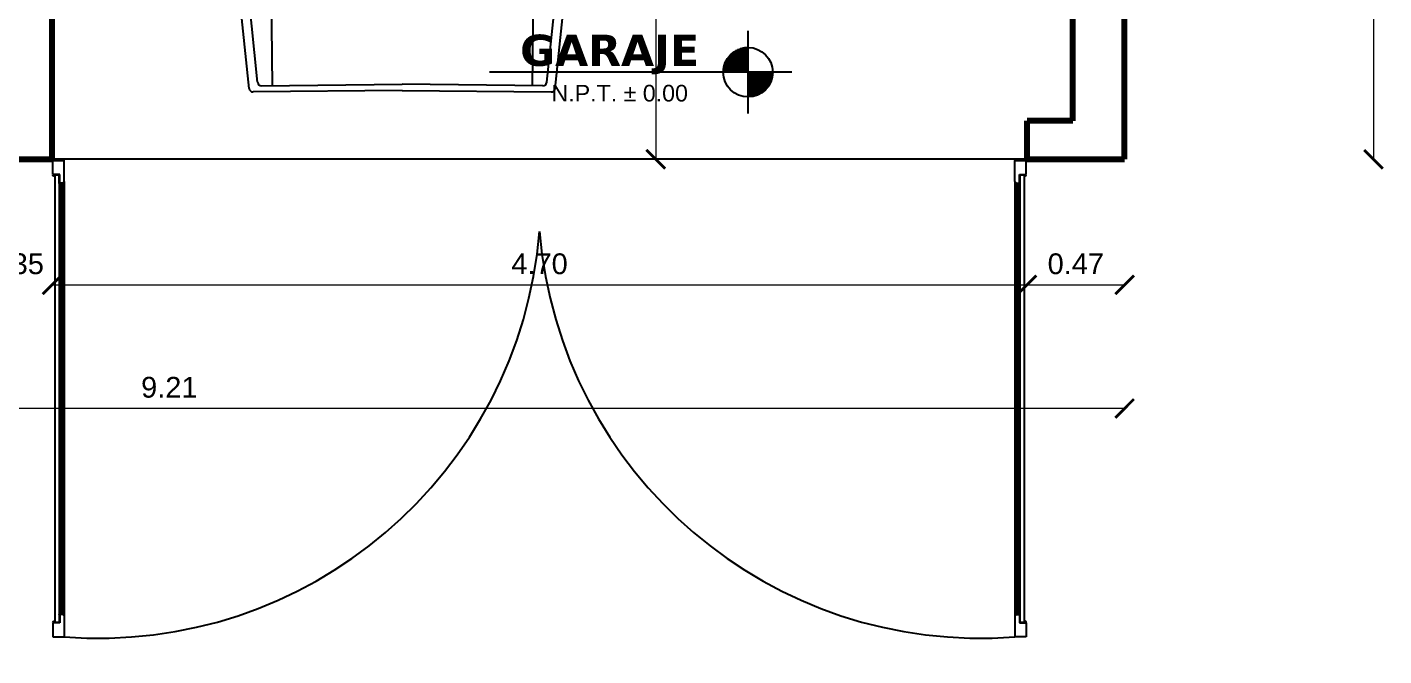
# Model space of a CAD drawing. Header units: inches. Extents: x 20.7 to 104.8, y 84.5 to 143.9.
# Drawn here: x 30.86 to 37.4, y 106.53 to 109.56 of the extents above; entities that cross this region are included whole.
import ezdxf

# ---------------------------------------------------------------- set-up
doc = ezdxf.new("R2010")
doc.units = ezdxf.units.IN
doc.header["$MEASUREMENT"] = 0
doc.linetypes.add('CONTINUA', pattern=[0])
for name, color, linetype in [('Auto', 6, 'Continuous'), ('Cotas', 60, 'Continuous'), ('Niveles', 86, 'Continuous'), ('Puertas', 1, 'Continuous'), ('Texto', 98, 'Continuous'), ('Textura piso', 8, 'Continuous')]:
    doc.layers.add(name, color=color, linetype=linetype)
doc.layers.add('Paredes', color=5, linetype='Continuous', lineweight=80)
doc.styles.get("Standard").update_dxf_attribs({"font": 'arial.ttf'})
doc.styles.add('style1', font='arial.ttf')
doc.dimstyles.new('Cotas', dxfattribs={"dimtxt": 0.1, "dimasz": 0.09, "dimexe": 0.2, "dimexo": 0.4, "dimgap": 0.05, "dimtad": 1, "dimzin": 0, "dimdsep": 46, "dimtxsty": 'Standard', "dimblk": 'ARCHTICK', "dimcen": 0.09, "dimse1": 1, "dimse2": 1, "dimclrd": 60, "dimclre": 256, "dimadec": 0, "dimazin": 0, "dimtfac": 1, "dimtix": 1, "dimtofl": 0, "dimtmove": 1, "dimatfit": 3, "dimfxl": 0, "dimtolj": 1, "dimtzin": 0, "dimlwd": 9, "dimarcsym": 0})

# ---------------------------------------------------------------- blocks, each defined once
blk = doc.blocks.new('auto2')
at = {"layer": 'Auto'}
for p, q in [((60.034, 33.4933), (58.4736, 33.4774)), ((59.984, 33.3897), (60.034, 33.4933)), ((60.1414, 33.4919), (60.0914, 33.3724)), ((60.1414, 33.4919), (61.7324, 33.454)), ((58.3164, 33.0809), (58.4578, 33.4372)), ((62.2471, 33.4006), (61.7339, 33.4539)), ((59.1466, 33.4167), (59.9458, 33.4167)), ((59.8788, 33.3891), (59.8241, 33.3502)), ((60.3369, 33.226), (59.9001, 33.3918)), ((59.9458, 33.4167), (59.9971, 33.4167)), ((60.0429, 33.3724), (59.984, 33.3897)), ((60.0914, 33.3724), (60.0429, 33.3724)), ((60.1099, 33.4167), (60.3641, 33.4167)), ((60.7241, 33.3755), (60.2, 33.3807)), ((60.3641, 33.4167), (61.8232, 33.4004)), ((60.7241, 33.3755), (60.7747, 33.3755)), ((60.8968, 33.3736), (61.5621, 33.3736)), ((61.8232, 33.4004), (61.3667, 33.1998)), ((62.2413, 33.357), (61.8232, 33.4004)), ((62.2743, 33.3514), (62.2282, 33.3587)), ((62.2752, 33.3926), (62.2468, 33.4007)), ((62.394, 33.3856), (62.2752, 33.3926)), ((62.9733, 33.3253), (62.3904, 33.3858)), ((58.5163, 33.3283), (58.4043, 33.0852)), ((58.5193, 33.3513), (58.4369, 33.1751)), ((59.808, 33.3271), (58.537, 33.341)), ((60.339, 33.2387), (60.1879, 33.3384)), ((60.7975, 33.3527), (60.7975, 33.2749)), ((60.874, 33.2529), (60.874, 33.3508)), ((61.573, 33.3307), (61.3928, 33.2328)), ((62.2743, 33.3514), (62.3708, 33.3436)), ((62.9439, 33.2841), (62.3712, 33.3435)), ((62.4046, 33.3409), (62.404, 33.3409)), ((62.9831, 32.5874), (62.9904, 33.3062)), ((59.6438, 33.2568), (58.4114, 33.0098)), ((61.3667, 33.1998), (60.3444, 33.2245)), ((60.7975, 33.2349), (60.3515, 33.2349)), ((60.7975, 33.2749), (60.7975, 33.2349)), ((61.3819, 33.2301), (60.8968, 33.2301)), ((62.9609, 33.265), (62.9523, 32.5874)), ((62.3038, 33.2208), (62.9603, 33.2146)), ((60.254, 33.1573), (60.1567, 32.5571)), ((61.7747, 33.0986), (60.254, 33.1573)), ((61.7721, 33.1502), (61.7997, 32.5874)), ((58.4043, 33.0852), (58.377, 33.0448)), ((58.3451, 32.9748), (58.3047, 32.9671)), ((58.393, 32.9895), (58.3599, 32.6189)), ((58.2875, 32.9485), (58.2548, 32.629)), ((58.2891, 32.9417), (58.2571, 32.6287)), ((58.2712, 32.6209), (58.3009, 32.9474)), ((58.2822, 32.6204), (58.3122, 32.9493)), ((58.2915, 32.9452), (58.2891, 32.9417)), ((58.2978, 32.9492), (58.2915, 32.9452)), ((58.2933, 32.6199), (58.3234, 32.9512)), ((58.3057, 32.9523), (58.2978, 32.9492)), ((58.3043, 32.6195), (58.3347, 32.9532)), ((58.3498, 32.9594), (58.3057, 32.9523)), ((58.3154, 32.619), (58.3459, 32.9541)), ((58.3265, 32.6185), (58.3569, 32.9532)), ((58.3375, 32.6181), (58.368, 32.9522)), ((58.3399, 32.6179), (58.3703, 32.952)), ((58.2548, 32.629), (58.2548, 32.5874)), ((58.2548, 32.5458), (58.2548, 32.5874)), ((58.2571, 32.629), (58.2571, 32.5874)), ((58.2571, 32.5458), (58.2571, 32.5874)), ((58.2712, 32.5874), (58.2712, 32.6209)), ((58.2712, 32.5874), (58.2712, 32.5538)), ((58.2822, 32.5874), (58.2822, 32.6204)), ((58.2822, 32.5874), (58.2822, 32.5543)), ((58.2933, 32.5874), (58.2933, 32.6199)), ((58.2933, 32.5874), (58.2933, 32.5548)), ((58.3043, 32.5874), (58.3043, 32.6195)), ((58.3043, 32.5874), (58.3043, 32.5553)), ((58.3154, 32.5874), (58.3154, 32.619)), ((58.3154, 32.5874), (58.3154, 32.5558)), ((58.3265, 32.5874), (58.3265, 32.6185)), ((58.3265, 32.5874), (58.3265, 32.5563)), ((58.3375, 32.5874), (58.3375, 32.6179)), ((58.3375, 32.5874), (58.3375, 32.5568)), ((58.3399, 32.5874), (58.3399, 32.6179)), ((58.3399, 32.5874), (58.3399, 32.5568)), ((60.254, 32.0175), (60.1567, 32.6177)), ((61.7721, 32.0246), (61.7997, 32.5874)), ((62.9609, 31.9098), (62.9523, 32.5874)), ((62.9831, 32.5874), (62.9904, 31.8686)), ((58.2875, 32.2262), (58.2548, 32.5458)), ((58.2891, 32.233), (58.2571, 32.546)), ((58.2712, 32.5538), (58.3009, 32.2274)), ((58.2822, 32.5543), (58.3122, 32.2254)), ((58.2933, 32.5548), (58.3234, 32.2235)), ((58.3043, 32.5553), (58.3347, 32.2216)), ((58.3154, 32.5558), (58.3459, 32.2206)), ((58.3265, 32.5563), (58.3569, 32.2216)), ((58.3375, 32.5566), (58.368, 32.2226)), ((58.3399, 32.5568), (58.3703, 32.2228)), ((58.393, 32.1852), (58.3599, 32.5559)), ((58.2915, 32.2295), (58.2891, 32.233)), ((58.2978, 32.2256), (58.2915, 32.2295)), ((58.3057, 32.2224), (58.2978, 32.2256)), ((58.3451, 32.2), (58.3047, 32.2076)), ((58.3498, 32.2153), (58.3057, 32.2224)), ((58.4043, 32.0896), (58.377, 32.1299)), ((59.6438, 31.9179), (58.4114, 32.165)), ((58.3164, 32.0938), (58.4578, 31.7375)), ((58.5163, 31.8465), (58.4043, 32.0896)), ((61.7747, 32.0762), (60.254, 32.0175)), ((58.5193, 31.8234), (58.4369, 31.9996)), ((60.3369, 31.9488), (59.9001, 31.7829)), ((60.339, 31.9361), (60.1879, 31.8364)), ((61.3667, 31.9749), (60.3444, 31.9503)), ((60.7975, 31.9398), (60.3515, 31.9398)), ((60.7975, 31.8998), (60.7975, 31.9398)), ((60.874, 31.9219), (60.874, 31.824)), ((61.3819, 31.9447), (60.8968, 31.9447)), ((61.8232, 31.7743), (61.3667, 31.9749)), ((61.573, 31.844), (61.3928, 31.9419)), ((62.3038, 31.9539), (62.9603, 31.9602)), ((60.7975, 31.8221), (60.7975, 31.8998)), ((62.9439, 31.8906), (62.3712, 31.8312)), ((59.808, 31.8476), (58.537, 31.8337)), ((59.8788, 31.7857), (59.8241, 31.8245)), ((60.0429, 31.8024), (59.984, 31.785)), ((59.984, 31.785), (60.034, 31.6814)), ((60.0914, 31.8024), (60.0429, 31.8024)), ((60.1414, 31.6828), (60.0914, 31.8024)), ((60.7241, 31.7993), (60.2, 31.794)), ((60.7241, 31.7993), (60.7747, 31.7993)), ((60.8968, 31.8012), (61.5621, 31.8012)), ((62.2413, 31.8177), (61.8232, 31.7743)), ((62.2743, 31.8234), (62.2282, 31.8161)), ((62.2743, 31.8234), (62.3708, 31.8312)), ((62.394, 31.7892), (62.2752, 31.7821)), ((62.9733, 31.8495), (62.3904, 31.789)), ((62.4046, 31.8339), (62.404, 31.8338)), ((59.1466, 31.758), (59.9458, 31.758)), ((59.9458, 31.758), (59.9971, 31.758)), ((60.1099, 31.758), (60.3641, 31.758)), ((60.1414, 31.6828), (61.7324, 31.7207)), ((60.3641, 31.758), (61.8232, 31.7743)), ((62.2471, 31.7741), (61.7339, 31.7208)), ((62.2752, 31.7821), (62.2468, 31.774)), ((60.034, 31.6814), (58.4736, 31.6974))]:
    blk.add_line(p, q, dxfattribs=at)
for centre, radius, start, end in [((60.1624, 33.4086), 0.1538, 101.10837, 146.59092), ((60.0599, 33.5146), 0.0856, 345.20076, 31.66337), ((61.3005, 32.1533), 3.1346, 155.28128, 166.41531), ((58.4738, 33.4546), 0.0228, 90.58576, 155.28128), ((58.4772, 33.3861), 0.0547, 320.46665, 110.75205), ((59.1324, 33.449), 0.0353, 92.73424, 293.75621), ((61.7319, 33.435), 0.019, 84.07356, 88.63405), ((59.892, 33.3705), 0.0228, 69.20854, 125.41622), ((60.1997, 33.3579), 0.0228, 89.42794, 238.81875), ((60.7747, 33.3527), 0.0228, 0, 90), ((60.8968, 33.3508), 0.0228, 90, 180), ((61.5621, 33.3508), 0.0228, 298.50364, 90), ((58.5368, 33.3182), 0.0228, 89.37266, 153.82794), ((60.9999, 32.5122), 1.4439, 144.52052, 177.01504), ((61.1278, 32.5122), 1.4439, 145.78658, 177.01504), ((59.6548, 32.3978), 0.9673, 51.72775, 79.91868), ((62.3692, 33.3246), 0.019, 84.07356, 85.38489), ((62.9714, 33.3063), 0.019, 359.4168, 84.07356), ((60.3449, 33.2473), 0.0228, 249.20854, 268.61841), ((60.3449, 33.2473), 0.0228, 249.20854, 268.61841), ((60.3449, 33.2473), 0.0228, 249.20854, 268.61841), ((60.3449, 33.2473), 0.0228, 249.20854, 268.61841), ((60.3515, 33.2577), 0.0228, 236.56597, 270), ((60.8968, 33.2529), 0.0228, 180, 270), ((61.3819, 33.2529), 0.0228, 270, 298.50364), ((62.0918, 32.5816), 0.6649, 78.44814, 117.22413), ((62.206, 33.14), 0.095, 22.70674, 78.44814), ((62.9419, 33.2652), 0.019, 359.27053, 84.07356), ((58.3676, 33.2376), 0.0933, 255.244, 317.95021), ((61.7949, 33.1513), 0.0228, 108.58831, 182.80283), ((62.3036, 33.2018), 0.019, 89.45329, 203.52904), ((61.0666, 32.6632), 1.3301, 356.73047, 22.70674), ((58.3496, 33.0677), 0.0357, 158.31148, 320.17796), ((58.3087, 32.9462), 0.0213, 100.69228, 173.82139), ((58.3491, 32.9538), 0.0213, 354.99768, 100.69228), ((58.4157, 32.9874), 0.0228, 100.78254, 174.5924), ((58.3554, 32.9471), 0.0136, 22.22122, 114.17468), ((59.865, 32.6122), 1.6351, 170.23234, 180.86904), ((59.865, 32.5626), 1.6351, 179.13096, 189.76766), ((60.9999, 32.6626), 1.4439, 182.98496, 215.47948), ((61.1278, 32.6626), 1.4439, 182.98496, 214.21342), ((61.0666, 32.5115), 1.3301, 337.29326, 3.26953), ((61.3005, 33.0214), 3.1346, 193.58469, 204.71872), ((58.3087, 32.2285), 0.0213, 186.17861, 259.30772), ((58.3491, 32.2209), 0.0213, 259.30772, 5.00232), ((58.3554, 32.2277), 0.0136, 245.82532, 337.77878), ((58.4157, 32.1874), 0.0228, 185.4076, 259.21746), ((58.3496, 32.107), 0.0357, 39.82204, 201.68852), ((58.3676, 31.9371), 0.0933, 42.04979, 105.40315), ((59.6548, 32.7769), 0.9673, 280.08132, 308.27225), ((61.7949, 32.0234), 0.0228, 177.19717, 251.41169), ((62.0918, 32.5931), 0.6649, 242.77587, 281.55186), ((62.206, 32.0348), 0.095, 281.55186, 337.29326), ((60.3449, 31.9275), 0.0228, 91.38159, 110.79146), ((60.3449, 31.9275), 0.0228, 91.38159, 110.79146), ((60.3449, 31.9275), 0.0228, 91.38159, 110.79146), ((60.3449, 31.9275), 0.0228, 91.38159, 110.79146), ((60.3515, 31.917), 0.0228, 90, 123.43403), ((60.8968, 31.9219), 0.0228, 90, 180), ((61.3819, 31.9219), 0.0228, 61.49636, 90), ((62.3036, 31.9729), 0.019, 156.47096, 270.54671), ((62.9419, 31.9096), 0.019, 275.92644, 0.72947), ((62.9714, 31.8684), 0.019, 275.92644, 0.5832), ((58.4772, 31.7886), 0.0547, 249.24795, 39.53335), ((58.5368, 31.8565), 0.0228, 206.17206, 270.62734), ((59.892, 31.8043), 0.0228, 234.58378, 290.79146), ((60.1997, 31.8168), 0.0228, 121.18125, 270.57206), ((60.7747, 31.8221), 0.0228, 270, 0), ((60.8968, 31.824), 0.0228, 180, 270), ((61.5621, 31.824), 0.0228, 270, 61.49636), ((62.3692, 31.8501), 0.019, 274.61511, 275.92644), ((59.1324, 31.7257), 0.0353, 66.24379, 267.26576), ((61.7319, 31.7397), 0.019, 271.36595, 275.92644), ((58.4738, 31.7202), 0.0228, 204.71872, 269.41424), ((60.1624, 31.7661), 0.1538, 213.40908, 258.89163), ((60.0599, 31.6601), 0.0856, 328.33663, 14.79924)]:
    blk.add_arc(centre, radius, start, end, dxfattribs=at)
blk = doc.blocks.new('puerta g')
at = {"layer": 'Puertas'}
for p, q in [((63.2605, 35.5994), (63.3145, 35.5994)), ((63.2605, 35.5972), (63.2605, 35.5994)), ((63.2605, 35.5972), (63.3145, 35.5972)), ((63.3145, 35.5994), (63.3145, 35.5972)), ((63.3167, 35.5951), (63.3167, 35.5411)), ((63.3167, 35.5951), (63.3189, 35.5951)), ((63.3167, 35.5951), (63.3167, 35.5411)), ((63.3189, 35.5411), (63.3189, 35.5951)), ((63.3189, 35.5411), (63.3189, 35.5951)), ((63.3879, 35.5951), (63.321, 35.5951)), ((63.321, 35.5411), (63.321, 35.5951)), ((63.321, 35.5951), (63.321, 35.5411)), ((63.3879, 35.5951), (63.321, 35.5951)), ((63.321, 35.5411), (63.321, 35.5951)), ((63.321, 35.5951), (63.321, 35.5411)), ((63.3879, 35.5623), (63.3879, 35.5951)), ((63.3879, 35.5623), (63.3879, 35.5951)), ((63.39, 35.5882), (63.39, 35.5951)), ((63.39, 35.5882), (63.39, 35.5951)), ((63.3969, 35.5882), (63.39, 35.5882)), ((63.3969, 35.5882), (63.39, 35.5882)), ((63.39, 35.586), (65.5455, 35.586)), ((63.39, 35.586), (65.5455, 35.586)), ((63.39, 35.586), (63.39, 35.5644)), ((63.39, 35.5644), (63.39, 35.586)), ((63.39, 35.586), (65.5455, 35.586)), ((63.39, 35.586), (65.5455, 35.586)), ((63.39, 35.586), (63.39, 35.5644)), ((63.39, 35.5644), (63.39, 35.586)), ((65.5387, 35.5882), (65.5455, 35.5882)), ((65.5387, 35.5882), (65.5455, 35.5882)), ((65.5455, 35.5882), (65.5455, 35.5951)), ((65.5455, 35.5882), (65.5455, 35.5951)), ((65.5455, 35.586), (65.5455, 35.5644)), ((65.5455, 35.5644), (65.5455, 35.586)), ((65.5455, 35.586), (65.5455, 35.5644)), ((65.5455, 35.5644), (65.5455, 35.586)), ((65.5477, 35.5623), (65.5477, 35.5951)), ((65.5477, 35.5951), (65.6145, 35.5951)), ((65.5477, 35.5623), (65.5477, 35.5951)), ((65.5477, 35.5951), (65.6145, 35.5951)), ((65.6145, 35.5951), (65.6145, 35.5411)), ((63.3167, 35.5411), (63.3189, 35.5411)), ((63.4222, 35.5411), (63.321, 35.5411)), ((63.4222, 35.5411), (63.321, 35.5411)), ((63.3879, 35.5644), (65.5048, 35.5644)), ((63.3879, 35.5644), (65.5048, 35.5644)), ((63.3879, 35.5644), (65.5048, 35.5644)), ((63.3879, 35.5644), (65.5048, 35.5644)), ((63.429, 35.5623), (63.3879, 35.5623)), ((63.429, 35.5623), (63.3879, 35.5623)), ((63.429, 35.5644), (63.39, 35.5644)), ((63.429, 35.5644), (63.39, 35.5644)), ((63.429, 35.5479), (63.4222, 35.5411)), ((63.429, 35.5479), (63.4222, 35.5411)), ((63.4222, 35.5411), (65.5134, 35.5411)), ((63.4239, 35.5428), (65.5116, 35.5428)), ((63.4239, 35.5428), (65.5116, 35.5428)), ((63.4258, 35.5447), (65.5098, 35.5447)), ((63.4258, 35.5447), (65.5098, 35.5447)), ((63.429, 35.5644), (63.4299, 35.5653)), ((63.429, 35.5644), (63.4299, 35.5653)), ((63.429, 35.5479), (63.429, 35.5623)), ((63.429, 35.5479), (63.429, 35.5623)), ((63.429, 35.5574), (65.5065, 35.5574)), ((63.429, 35.5574), (65.5065, 35.5574)), ((63.429, 35.5511), (65.5065, 35.5511)), ((63.429, 35.5511), (65.5065, 35.5511)), ((63.4307, 35.5644), (63.4299, 35.5653)), ((63.4307, 35.5644), (63.4299, 35.5653)), ((65.2756, 35.5411), (65.5134, 35.5411)), ((65.5048, 35.5644), (65.5057, 35.5653)), ((65.5048, 35.5644), (65.5057, 35.5653)), ((65.5065, 35.5644), (65.5057, 35.5653)), ((65.5065, 35.5644), (65.5057, 35.5653)), ((65.5065, 35.5644), (65.5455, 35.5644)), ((65.5065, 35.5644), (65.5455, 35.5644)), ((65.5065, 35.5623), (65.5477, 35.5623)), ((65.5065, 35.5479), (65.5065, 35.5623)), ((65.5065, 35.5623), (65.5477, 35.5623)), ((65.5065, 35.5479), (65.5065, 35.5623)), ((65.5065, 35.5479), (65.5134, 35.5411)), ((65.5065, 35.5479), (65.5134, 35.5411)), ((65.5134, 35.5411), (65.6145, 35.5411)), ((65.5134, 35.5411), (65.6145, 35.5411)), ((63.3167, 30.9037), (63.3167, 30.9577)), ((63.3189, 30.9577), (63.3167, 30.9577)), ((63.3167, 30.9037), (63.3167, 30.9577)), ((63.3189, 30.9577), (63.3167, 30.9577)), ((63.3189, 30.9577), (63.3189, 30.9037)), ((63.3189, 30.9577), (63.3189, 30.9037)), ((63.4222, 30.9577), (63.321, 30.9577)), ((63.321, 30.9577), (63.321, 30.9037)), ((63.321, 30.9037), (63.321, 30.9577)), ((63.4222, 30.9577), (63.321, 30.9577)), ((63.321, 30.9577), (63.321, 30.9037)), ((63.321, 30.9037), (63.321, 30.9577)), ((63.429, 30.9365), (63.3879, 30.9365)), ((63.3879, 30.9365), (63.3879, 30.9037)), ((63.429, 30.9365), (63.3879, 30.9365)), ((63.3879, 30.9365), (63.3879, 30.9037)), ((63.429, 30.9508), (63.4222, 30.9577)), ((63.429, 30.9508), (63.4222, 30.9577)), ((63.4222, 30.9577), (65.5134, 30.9577)), ((63.4239, 30.9559), (65.5116, 30.9559)), ((63.4239, 30.9559), (65.5116, 30.9559)), ((63.4258, 30.9541), (65.5098, 30.9541)), ((63.4258, 30.9541), (65.5098, 30.9541)), ((63.429, 30.9508), (63.429, 30.9365)), ((63.429, 30.9508), (63.429, 30.9365)), ((63.429, 30.9477), (65.5065, 30.9477)), ((63.429, 30.9477), (65.5065, 30.9477)), ((63.429, 30.9413), (65.5065, 30.9413)), ((63.429, 30.9413), (65.5065, 30.9413)), ((65.2756, 30.9577), (65.5134, 30.9577)), ((65.5065, 30.9508), (65.5134, 30.9577)), ((65.5065, 30.9508), (65.5134, 30.9577)), ((65.5065, 30.9508), (65.5065, 30.9365)), ((65.5065, 30.9508), (65.5065, 30.9365)), ((65.5065, 30.9365), (65.5477, 30.9365)), ((65.5065, 30.9365), (65.5477, 30.9365)), ((65.5134, 30.9577), (65.6145, 30.9577)), ((65.5134, 30.9577), (65.6145, 30.9577)), ((65.5477, 30.9365), (65.5477, 30.9037)), ((65.5477, 30.9365), (65.5477, 30.9037)), ((65.6145, 30.9037), (65.6145, 30.9577)), ((63.2605, 30.9015), (63.3145, 30.9015)), ((63.2605, 30.9015), (63.2605, 30.8994)), ((63.2605, 30.8994), (63.3145, 30.8994)), ((63.3145, 30.8994), (63.3145, 30.9015)), ((63.3167, 30.9037), (63.3189, 30.9037)), ((63.3879, 30.9037), (63.321, 30.9037)), ((63.3879, 30.9037), (63.321, 30.9037)), ((63.3879, 30.9343), (65.5048, 30.9343)), ((63.3879, 30.9343), (65.5048, 30.9343)), ((63.3879, 30.9343), (65.5048, 30.9343)), ((63.3879, 30.9343), (65.5048, 30.9343)), ((63.429, 30.9343), (63.39, 30.9343)), ((63.39, 30.9127), (63.39, 30.9343)), ((63.39, 30.9343), (63.39, 30.9127)), ((63.429, 30.9343), (63.39, 30.9343)), ((63.39, 30.9127), (63.39, 30.9343)), ((63.39, 30.9343), (63.39, 30.9127)), ((63.39, 30.9127), (65.5455, 30.9127)), ((63.39, 30.9127), (65.5455, 30.9127)), ((63.39, 30.9127), (65.5455, 30.9127)), ((63.39, 30.9127), (65.5455, 30.9127)), ((63.3969, 30.9105), (63.39, 30.9105)), ((63.39, 30.9105), (63.39, 30.9037)), ((63.3969, 30.9105), (63.39, 30.9105)), ((63.39, 30.9105), (63.39, 30.9037)), ((63.429, 30.9343), (63.4299, 30.9335)), ((63.429, 30.9343), (63.4299, 30.9335)), ((63.4307, 30.9343), (63.4299, 30.9335)), ((63.4307, 30.9343), (63.4299, 30.9335)), ((65.5048, 30.9343), (65.5057, 30.9335)), ((65.5048, 30.9343), (65.5057, 30.9335)), ((65.5065, 30.9343), (65.5057, 30.9335)), ((65.5065, 30.9343), (65.5057, 30.9335)), ((65.5065, 30.9343), (65.5455, 30.9343)), ((65.5065, 30.9343), (65.5455, 30.9343)), ((65.5387, 30.9105), (65.5455, 30.9105)), ((65.5387, 30.9105), (65.5455, 30.9105)), ((65.5455, 30.9127), (65.5455, 30.9343)), ((65.5455, 30.9343), (65.5455, 30.9127)), ((65.5455, 30.9127), (65.5455, 30.9343)), ((65.5455, 30.9343), (65.5455, 30.9127)), ((65.5455, 30.9105), (65.5455, 30.9037)), ((65.5455, 30.9105), (65.5455, 30.9037)), ((65.5477, 30.9037), (65.6145, 30.9037)), ((65.5477, 30.9037), (65.6145, 30.9037))]:
    blk.add_line(p, q, dxfattribs=at)
for centre, start, end in [((63.4888, 35.3745), 274.68675, 4.47912), ((63.4888, 31.1242), 355.52088, 85.31325)]:
    blk.add_arc(centre, 2.1323, start, end, dxfattribs=at)
for centre, major_axis, start_param, end_param in [((63.3167, 35.5972), (0.00153, 0.00153), 4.712389, 10.995574), ((63.39, 35.5882), (0.00485, 0.00485), -0.785398, 0.785398), ((63.39, 35.5882), (0.00485, 0.00485), -0.785398, 0.785398), ((65.5455, 35.5882), (0.00485, -0.00485), 2.356194, 3.926991), ((65.5455, 35.5882), (0.00485, -0.00485), 2.356194, 3.926991)]:
    blk.add_ellipse(centre, major_axis=major_axis, ratio=1, start_param=start_param, end_param=end_param, dxfattribs=at)
at = {"layer": 'Puertas', "extrusion": (0, 0, -1)}
for centre, major_axis, start_param, end_param in [((63.3167, 30.9015), (0.00153, -0.00153), 4.712389, 10.995574), ((63.39, 30.9105), (0.00485, -0.00485), -0.785398, 0.785398), ((63.39, 30.9105), (0.00485, -0.00485), -0.785398, 0.785398), ((65.5455, 30.9105), (0.00485, 0.00485), 2.356194, 3.926991), ((65.5455, 30.9105), (0.00485, 0.00485), 2.356194, 3.926991)]:
    blk.add_ellipse(centre, major_axis=major_axis, ratio=1, start_param=start_param, end_param=end_param, dxfattribs=at)
blk = doc.blocks.new('Nivel2')
at = {"layer": 'Niveles'}
for p, q in [((46.512, 32.297), (46.512, 32.6947)), ((46.4185, 32.57), (46.4185, 32.4959)), ((46.512, 32.5743), (46.4221, 32.5743)), ((46.4235, 32.5759), (46.4235, 32.4959)), ((46.512, 32.5792), (46.4267, 32.5792)), ((46.4284, 32.581), (46.4284, 32.4959)), ((46.512, 32.5842), (46.4318, 32.5842)), ((46.4334, 32.5856), (46.4334, 32.4959)), ((46.512, 32.5892), (46.4377, 32.5892)), ((46.4384, 32.5898), (46.4384, 32.4959)), ((46.4434, 32.5935), (46.4434, 32.4959)), ((46.512, 32.5942), (46.4444, 32.5942)), ((46.4483, 32.5968), (46.4483, 32.4959)), ((46.512, 32.5991), (46.4522, 32.5991)), ((46.4533, 32.5997), (46.4533, 32.4959)), ((46.4583, 32.6024), (46.4583, 32.4959)), ((46.512, 32.6041), (46.4618, 32.6041)), ((46.4632, 32.6048), (46.4632, 32.4959)), ((46.4682, 32.6069), (46.4682, 32.4959)), ((46.4732, 32.6087), (46.4732, 32.4959)), ((46.512, 32.6091), (46.4743, 32.6091)), ((46.4782, 32.6103), (46.4782, 32.4959)), ((46.4831, 32.6116), (46.4831, 32.4959)), ((46.4881, 32.6128), (46.4881, 32.4959)), ((46.4931, 32.6137), (46.4931, 32.4959)), ((46.512, 32.614), (46.4955, 32.614)), ((46.498, 32.6144), (46.498, 32.4959)), ((46.503, 32.6148), (46.503, 32.4959)), ((46.508, 32.6151), (46.508, 32.4959)), ((46.512, 32.5047), (46.393, 32.5047)), ((46.512, 32.5096), (46.3935, 32.5096)), ((46.3936, 32.5109), (46.3936, 32.4959)), ((46.512, 32.5146), (46.3942, 32.5146)), ((46.512, 32.5196), (46.3951, 32.5196)), ((46.512, 32.5246), (46.3962, 32.5246)), ((46.512, 32.5295), (46.3975, 32.5295)), ((46.3986, 32.533), (46.3986, 32.4959)), ((46.512, 32.5345), (46.3991, 32.5345)), ((46.512, 32.5395), (46.4009, 32.5395)), ((46.512, 32.5444), (46.403, 32.5444)), ((46.4036, 32.5457), (46.4036, 32.4959)), ((46.512, 32.5494), (46.4054, 32.5494)), ((46.512, 32.5544), (46.408, 32.5544)), ((46.4086, 32.5553), (46.4086, 32.4959)), ((46.512, 32.5594), (46.411, 32.5594)), ((46.4135, 32.5632), (46.4135, 32.4959)), ((46.512, 32.5643), (46.4143, 32.5643)), ((46.512, 32.5693), (46.418, 32.5693)), ((46.7232, 32.4959), (45.2662, 32.4959)), ((46.512, 32.4997), (46.3928, 32.4997)), ((46.6313, 32.4947), (46.512, 32.4947)), ((46.6312, 32.4898), (46.512, 32.4898)), ((46.6308, 32.4848), (46.512, 32.4848)), ((46.6302, 32.4798), (46.512, 32.4798)), ((46.6295, 32.4748), (46.512, 32.4748)), ((46.6285, 32.4699), (46.512, 32.4699)), ((46.6272, 32.4649), (46.512, 32.4649)), ((46.6258, 32.4599), (46.512, 32.4599)), ((46.6241, 32.455), (46.512, 32.455)), ((46.6222, 32.45), (46.512, 32.45)), ((46.6199, 32.445), (46.512, 32.445)), ((46.6175, 32.44), (46.512, 32.44)), ((46.513, 32.4959), (46.513, 32.3766)), ((46.5179, 32.4959), (46.5179, 32.3767)), ((46.5229, 32.4959), (46.5229, 32.3771)), ((46.5279, 32.4959), (46.5279, 32.3776)), ((46.5328, 32.4959), (46.5328, 32.3784)), ((46.5378, 32.4959), (46.5378, 32.3794)), ((46.5428, 32.4959), (46.5428, 32.3806)), ((46.5478, 32.4959), (46.5478, 32.382)), ((46.5527, 32.4959), (46.5527, 32.3837)), ((46.5577, 32.4959), (46.5577, 32.3857)), ((46.5627, 32.4959), (46.5627, 32.3878)), ((46.5676, 32.4959), (46.5676, 32.3903)), ((46.5726, 32.4959), (46.5726, 32.3931)), ((46.5776, 32.4959), (46.5776, 32.3962)), ((46.5826, 32.4959), (46.5826, 32.3996)), ((46.5875, 32.4959), (46.5875, 32.4035)), ((46.5925, 32.4959), (46.5925, 32.4078)), ((46.5975, 32.4959), (46.5975, 32.4126)), ((46.6024, 32.4959), (46.6024, 32.418)), ((46.6074, 32.4959), (46.6074, 32.4242)), ((46.6124, 32.4959), (46.6124, 32.4314)), ((46.6174, 32.4959), (46.6174, 32.4399)), ((46.6223, 32.4959), (46.6223, 32.4504)), ((46.6273, 32.4959), (46.6273, 32.4651)), ((46.6147, 32.4351), (46.512, 32.4351)), ((46.6116, 32.4301), (46.512, 32.4301)), ((46.6081, 32.4251), (46.512, 32.4251)), ((46.6042, 32.4202), (46.512, 32.4202)), ((46.5999, 32.4152), (46.512, 32.4152)), ((46.5951, 32.4102), (46.512, 32.4102)), ((46.5896, 32.4052), (46.512, 32.4052)), ((46.5834, 32.4003), (46.512, 32.4003)), ((46.5762, 32.3953), (46.512, 32.3953)), ((46.5677, 32.3903), (46.512, 32.3903)), ((46.557, 32.3854), (46.512, 32.3854)), ((46.542, 32.3804), (46.512, 32.3804))]:
    blk.add_line(p, q, dxfattribs=at)
blk.add_circle((46.512, 32.4959), 0.1193, dxfattribs=at)
blk = doc.blocks.new('_ArchTick')
at = {"color": 0, "linetype": 'ByBlock', "const_width": 0.15}
blk.add_lwpolyline([(-0.5, -0.5), (0.5, 0.5)], dxfattribs=at)
blk = doc.blocks.new('*D252')
at = {"layer": 'Cotas', "color": 60, "linetype": 'CONTINUA', "lineweight": 9, "transparency": 16777216}
blk.add_line((37.3477, 138.9711), (37.3477, 108.9211), dxfattribs=at)
at = {"layer": 'Defpoints', "color": 0, "transparency": 16777216}
for p in [(37.3477, 138.9711), (37.3477, 108.9211), (37.3477, 108.9211)]:
    blk.add_point(p, dxfattribs=at)
at = {"layer": 'Cotas', "color": 60, "lineweight": 9, "transparency": 16777216, "xscale": 0.09, "yscale": 0.09, "zscale": 0.09}
for p, rotation in [((37.3477, 138.9711), 90), ((37.3477, 108.9211), 270)]:
    blk.add_blockref('_ArchTick', p, dxfattribs=dict(at, rotation=rotation))
at = {"layer": 'Cotas', "color": 0, "transparency": 16777216, "insert": (37.2466, 123.9461), "char_height": 0.1, "attachment_point": 5, "rotation": 90}
blk.add_mtext('\\A1;30.05', dxfattribs=at)
blk = doc.blocks.new('*D390')
at = {"layer": 'Cotas', "color": 60, "linetype": 'CONTINUA', "lineweight": 9, "transparency": 16777216}
blk.add_line((33.8875, 114.3884), (33.8875, 108.9211), dxfattribs=at)
at = {"layer": 'Defpoints', "color": 0, "transparency": 16777216}
for p in [(33.8875, 114.3884), (33.8875, 108.9211), (33.8875, 108.9211)]:
    blk.add_point(p, dxfattribs=at)
at = {"layer": 'Cotas', "color": 60, "lineweight": 9, "transparency": 16777216, "xscale": 0.09, "yscale": 0.09, "zscale": 0.09}
for p, rotation in [((33.8875, 114.3884), 90), ((33.8875, 108.9211), 270)]:
    blk.add_blockref('_ArchTick', p, dxfattribs=dict(at, rotation=rotation))
at = {"layer": 'Cotas', "color": 0, "transparency": 16777216, "insert": (33.7867, 111.6547), "char_height": 0.1, "attachment_point": 5, "rotation": 90}
blk.add_mtext('\\A1;5.47', dxfattribs=at)
blk = doc.blocks.new('*D281')
at = {"layer": 'Cotas', "color": 60, "linetype": 'CONTINUA', "lineweight": 9, "transparency": 16777216}
for p, q in [((30.6274, 108.316), (30.5374, 108.316)), ((30.9774, 108.316), (31.0674, 108.316))]:
    blk.add_line(p, q, dxfattribs=at)
at = {"layer": 'Defpoints', "color": 0, "transparency": 16777216}
for p in [(30.6274, 108.316), (30.9774, 108.316), (30.9774, 108.316)]:
    blk.add_point(p, dxfattribs=at)
at = {"layer": 'Cotas', "color": 60, "lineweight": 9, "transparency": 16777216, "xscale": 0.09, "yscale": 0.09, "zscale": 0.09}
blk.add_blockref('_ArchTick', (30.6274, 108.316), dxfattribs=at)
at = {"layer": 'Cotas', "color": 60, "lineweight": 9, "transparency": 16777216, "xscale": 0.09, "yscale": 0.09, "zscale": 0.09, "rotation": 180}
blk.add_blockref('_ArchTick', (30.9774, 108.316), dxfattribs=at)
at = {"layer": 'Cotas', "color": 0, "transparency": 16777216, "insert": (30.8024, 108.4171), "char_height": 0.1, "attachment_point": 5}
blk.add_mtext('\\A1;0.35', dxfattribs=at)
blk = doc.blocks.new('*D282')
at = {"layer": 'Cotas', "color": 60, "linetype": 'CONTINUA', "lineweight": 9, "transparency": 16777216}
blk.add_line((30.9774, 108.316), (35.6774, 108.316), dxfattribs=at)
at = {"layer": 'Defpoints', "color": 0, "transparency": 16777216}
for p in [(30.9774, 108.316), (35.6774, 108.316), (35.6774, 108.316)]:
    blk.add_point(p, dxfattribs=at)
at = {"layer": 'Cotas', "color": 60, "lineweight": 9, "transparency": 16777216, "xscale": 0.09, "yscale": 0.09, "zscale": 0.09, "rotation": 180}
blk.add_blockref('_ArchTick', (30.9774, 108.316), dxfattribs=at)
at = {"layer": 'Cotas', "color": 60, "lineweight": 9, "transparency": 16777216, "xscale": 0.09, "yscale": 0.09, "zscale": 0.09}
blk.add_blockref('_ArchTick', (35.6774, 108.316), dxfattribs=at)
at = {"layer": 'Cotas', "color": 0, "transparency": 16777216, "insert": (33.3274, 108.4171), "char_height": 0.1, "attachment_point": 5}
blk.add_mtext('\\A1;4.70', dxfattribs=at)
blk = doc.blocks.new('*D283')
at = {"layer": 'Cotas', "color": 60, "linetype": 'CONTINUA', "lineweight": 9, "transparency": 16777216}
blk.add_line((35.6774, 108.316), (36.1477, 108.316), dxfattribs=at)
at = {"layer": 'Defpoints', "color": 0, "transparency": 16777216}
for p in [(35.6774, 108.316), (36.1477, 108.316), (36.1477, 108.316)]:
    blk.add_point(p, dxfattribs=at)
at = {"layer": 'Cotas', "color": 60, "lineweight": 9, "transparency": 16777216, "xscale": 0.09, "yscale": 0.09, "zscale": 0.09, "rotation": 180}
blk.add_blockref('_ArchTick', (35.6774, 108.316), dxfattribs=at)
at = {"layer": 'Cotas', "color": 60, "lineweight": 9, "transparency": 16777216, "xscale": 0.09, "yscale": 0.09, "zscale": 0.09}
blk.add_blockref('_ArchTick', (36.1477, 108.316), dxfattribs=at)
at = {"layer": 'Cotas', "color": 0, "transparency": 16777216, "insert": (35.9125, 108.4171), "char_height": 0.1, "attachment_point": 5}
blk.add_mtext('\\A1;0.47', dxfattribs=at)
blk = doc.blocks.new('*D284')
at = {"layer": 'Cotas', "color": 60, "linetype": 'CONTINUA', "lineweight": 9, "transparency": 16777216}
blk.add_line((36.1477, 107.7211), (26.9377, 107.7211), dxfattribs=at)
at = {"layer": 'Defpoints', "color": 0, "transparency": 16777216}
for p in [(26.9377, 107.7211), (26.9377, 107.7211), (36.1477, 107.7211)]:
    blk.add_point(p, dxfattribs=at)
at = {"layer": 'Cotas', "color": 60, "lineweight": 9, "transparency": 16777216, "xscale": 0.09, "yscale": 0.09, "zscale": 0.09, "rotation": 180}
blk.add_blockref('_ArchTick', (26.9377, 107.7211), dxfattribs=at)
at = {"layer": 'Cotas', "color": 60, "lineweight": 9, "transparency": 16777216, "xscale": 0.09, "yscale": 0.09, "zscale": 0.09}
blk.add_blockref('_ArchTick', (36.1477, 107.7211), dxfattribs=at)
at = {"layer": 'Cotas', "color": 0, "transparency": 16777216, "insert": (31.5427, 107.8222), "char_height": 0.1, "attachment_point": 5}
blk.add_mtext('\\A1;9.21', dxfattribs=at)

msp = doc.modelspace()

# ---------------------------------------------------------------- linework, layer by layer
at = {"layer": 'Paredes'}
for p, q in [((36.1477, 108.9211), (36.1477, 138.9711)), ((35.8977, 109.1054), (35.8977, 114.3884)), ((30.9774, 108.9211), (30.9774, 113.4322)), ((35.6774, 108.9211), (35.6774, 109.1054)), ((35.8977, 109.1054), (35.6774, 109.1054)), ((30.6274, 108.9211), (30.9774, 108.9211)), ((35.6774, 108.9211), (36.1477, 108.9211))]:
    msp.add_line(p, q, dxfattribs=at)
at = {"layer": 'Textura piso'}
msp.add_line((35.6752, 108.9211), (30.9795, 108.9211), dxfattribs=at)

# ---------------------------------------------------------------- block references
msp.add_blockref('Nivel2', (-12.1796, 76.8444))
at = {"layer": 'Puertas', "rotation": 270}
msp.add_blockref('puerta g', (0.078, 172.2357), dxfattribs=at)
at = {"layer": 'Textura piso', "rotation": 270}
msp.add_blockref('auto2', (0.078, 172.2357), dxfattribs=at)

# ---------------------------------------------------------------- texts
at = {"layer": 'Niveles', "insert": (33.3852, 109.2794), "char_height": 0.08, "width": 0.758505, "attachment_point": 1, "style": 'style1'}
msp.add_mtext('N.P.T. %%P 0.00', dxfattribs=at)
at = {"layer": 'Texto', "insert": (33.2336, 109.521), "char_height": 0.15, "attachment_point": 1}
msp.add_mtext('{\\fVerdana|b1|i0|c0|p34;GARAJE}', dxfattribs=at)

# ---------------------------------------------------------------- dimensions: what is measured, and where the dimension line sits
at = {"layer": 'Cotas'}
for base, p1, p2, picture, middle in [((37.3477, 108.9211), (37.3477, 138.9711), (37.3477, 108.9211), '*D252', (37.2466, 123.9461)), ((33.8875, 108.9211), (33.8875, 114.3884), (33.8875, 108.9211), '*D390', (33.7867, 111.6547))]:
    dim = msp.add_linear_dim(base=base, p1=p1, p2=p2, angle=270, dimstyle='Cotas', dxfattribs=at)
    dim.commit()
    dim.dimension.update_dxf_attribs({"geometry": picture, "text_midpoint": middle})
for base, p1, p2, picture, middle in [((30.9774, 108.316), (30.6274, 108.316), (30.9774, 108.316), '*D281', (30.8024, 108.4171)), ((35.6774, 108.316), (30.9774, 108.316), (35.6774, 108.316), '*D282', (33.3274, 108.4171)), ((36.1477, 108.316), (35.6774, 108.316), (36.1477, 108.316), '*D283', (35.9125, 108.4171)), ((26.9377, 107.7211), (36.1477, 107.7211), (26.9377, 107.7211), '*D284', (31.5427, 107.8222))]:
    dim = msp.add_linear_dim(base=base, p1=p1, p2=p2, dimstyle='Cotas', dxfattribs=at)
    dim.commit()
    dim.dimension.update_dxf_attribs({"geometry": picture, "text_midpoint": middle})

doc.saveas('drawing.dxf')
